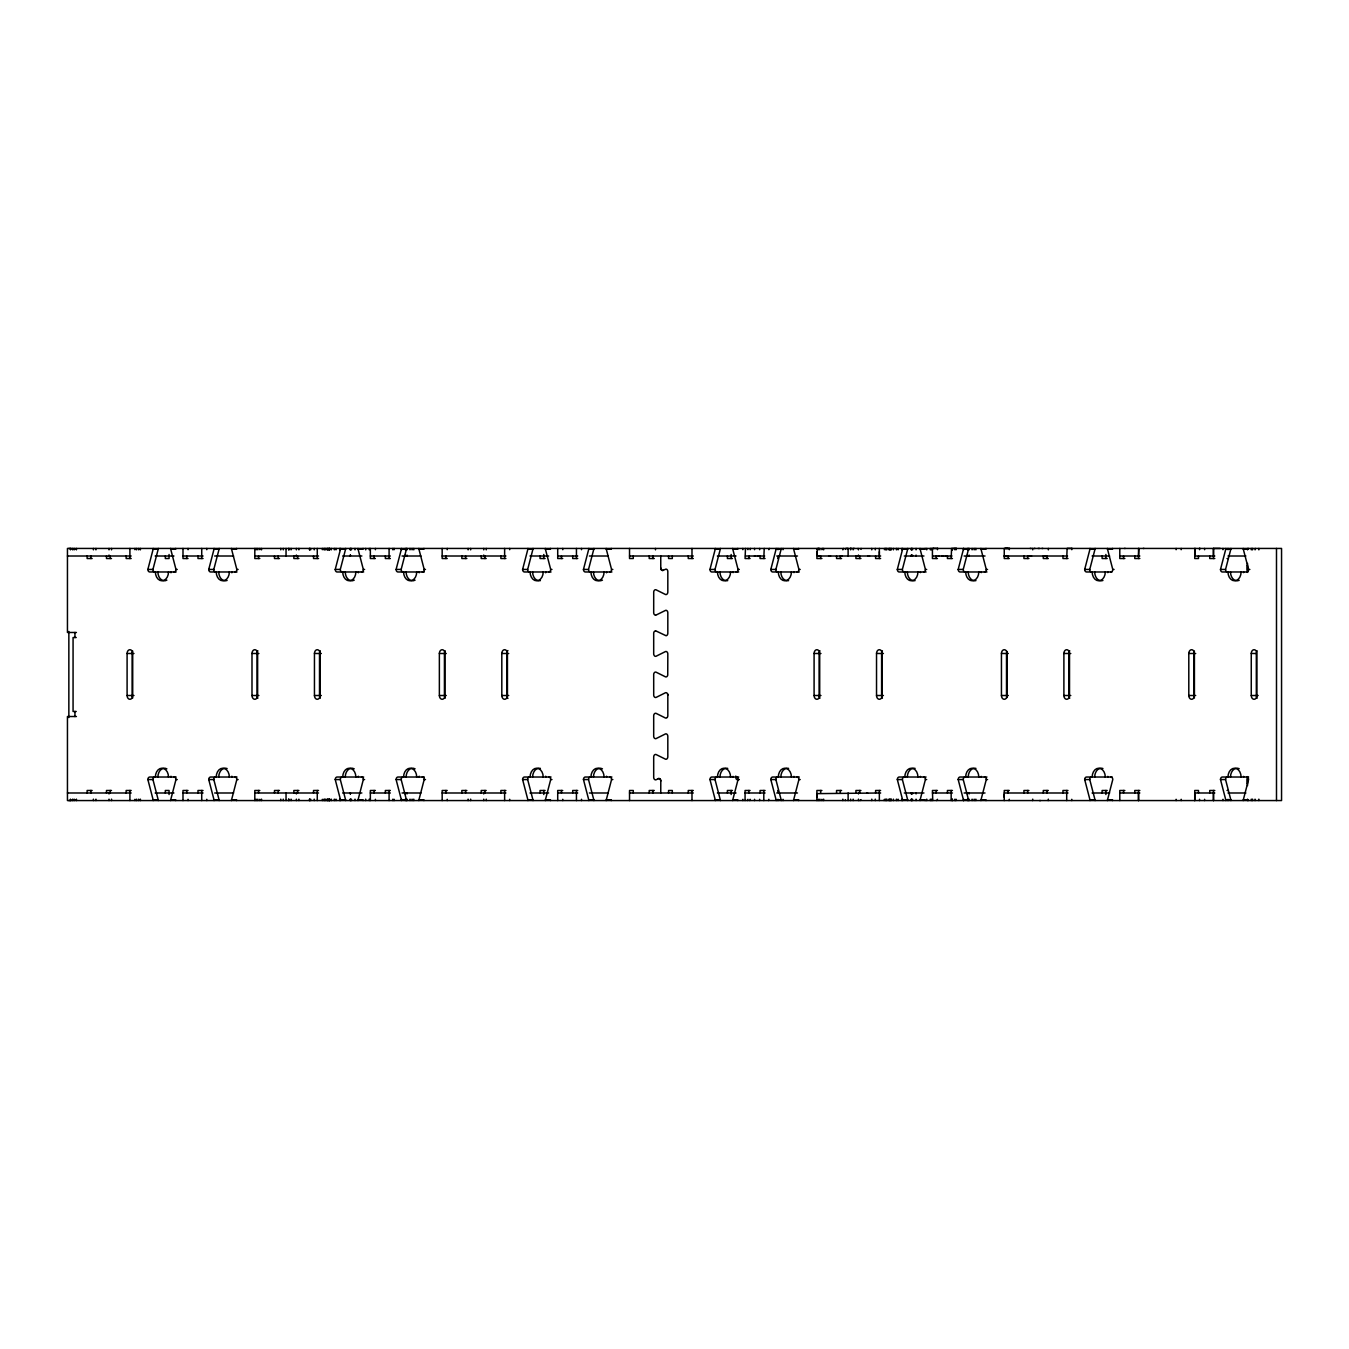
<?xml version="1.0" encoding="UTF-8"?>
<svg xmlns="http://www.w3.org/2000/svg" width="1349" height="1349" viewBox="0 0 1349 1349"><rect width="100%" height="100%" fill="white"/><g stroke="black" fill="none" stroke-linecap="round" stroke-linejoin="round"><path stroke-width="1.5" d="M667.57 693.926L667.738 694.482A2.546 1.889 90 0 1 667.822 695.055L667.822 715.577A2.529 1.872 -90 0 1 667.3 717.314L667.3 717.314M735.795 776.063L735.795 777.344A2.529 1.872 -90 0 0 738.207 779.756L738.611 779.553M745.07 800.564L745.07 790.48L750.078 790.48M816.887 796.146L816.887 797.411M816.887 794.257L816.887 795.522M816.887 554.591L816.887 553.646M816.887 552.702L816.887 551.758M816.887 548.908L818.843 548.436M840.309 792.993L840.309 790.48M843.327 548.436L842.838 549.852M845.368 799.62L845.216 800.564M845.368 549.38L845.857 548.436M854.339 548.436L853.175 548.436L853.175 549.852M855.924 792.993L855.924 790.48L860.932 790.48M860.982 799.62L860.004 800.564M860.982 549.38L861.1 548.436M879.346 554.591L879.346 553.646M879.346 552.702L879.346 551.758M932.749 800.564L932.429 790.48L937.437 790.48M936.729 800.564L937.488 799.299M1004.246 796.146L1004.246 797.411M1004.246 794.257L1004.246 795.522M1004.246 800.564L1004.246 790.48L1009.271 790.48M1027.668 792.993L1027.668 790.48M1043.283 792.993L1043.283 790.48L1048.308 790.48M1138.522 790.48L1138.522 800.564L1138.522 792.993M1138.522 556.007L1138.944 548.436M1195.163 548.436L1194.742 556.007L1214.791 556.007M1213.476 790.48L1213.476 800.564L1213.476 792.993M1213.476 556.007L1213.476 548.436L1220.221 548.436M176.129 571.976L149.739 571.976A2.529 1.872 90 0 1 147.867 569.447L153.145 549.161A2.529 1.872 90 0 0 153.23 548.436M154.815 571.976A2.529 1.872 -90 0 1 152.943 569.447L158.204 549.161A2.529 1.872 90 0 0 158.288 548.436M236.986 571.976L210.613 571.976A2.529 1.872 -90 0 1 208.741 569.447L214.019 549.161A2.529 1.872 90 0 0 214.086 548.436M215.671 571.976A2.529 1.872 -90 0 1 213.8 569.447L219.078 549.161A2.529 1.872 -90 0 0 219.145 548.436M170.615 800.564A2.529 1.872 -90 0 1 170.699 799.839L175.977 779.553A2.529 1.872 -90 0 0 174.105 777.024M231.488 800.564A2.529 1.872 -90 0 1 231.556 799.839L236.834 779.553A2.529 1.872 -90 0 0 234.962 777.024M363.674 571.976L337.115 571.976A2.529 1.872 -90 0 1 335.227 569.447L340.504 549.161A2.529 1.872 -90 0 0 340.589 548.436M342.174 571.976A2.529 1.872 -90 0 1 340.302 569.447L345.58 549.161A2.529 1.872 -90 0 0 345.648 548.436M424.345 571.976L397.972 571.976A2.529 1.872 -90 0 1 396.1 569.447L401.378 549.161A2.529 1.872 90 0 0 401.446 548.436L401.58 549.852M403.031 571.976A2.529 1.872 -90 0 1 401.159 569.447L406.437 549.161A2.529 1.872 -90 0 0 406.521 548.436M357.991 800.564A2.529 1.872 -90 0 1 358.058 799.839L363.336 779.553A2.529 1.872 -90 0 0 361.465 777.024M418.848 800.564A2.529 1.872 90 0 1 418.932 799.839L424.193 779.553A2.529 1.872 -90 0 0 422.321 777.024M551.033 571.976L524.474 571.976A2.529 1.872 -90 0 1 522.603 569.447L527.881 549.161A2.529 1.872 -90 0 0 527.948 548.436M529.533 571.976A2.529 1.872 -90 0 1 527.661 569.447L532.939 549.161A2.529 1.872 -90 0 0 533.007 548.436M611.906 571.976L585.331 571.976A2.529 1.872 -90 0 1 583.459 569.447L588.737 549.161A2.529 1.872 90 0 0 588.822 548.436M590.39 571.976A2.529 1.872 -90 0 1 588.518 569.447L593.796 549.161A2.529 1.872 -90 0 0 593.88 548.436M545.35 800.564A2.529 1.872 -90 0 1 545.418 799.839L550.696 779.553A2.529 1.872 -90 0 0 548.824 777.024M606.207 800.564A2.529 1.872 -90 0 1 606.291 799.839L611.569 779.553A2.529 1.872 -90 0 0 609.681 777.024M738.712 571.976L711.834 571.976A2.529 1.872 -90 0 1 709.962 569.447L715.24 549.161A2.529 1.872 -90 0 0 715.307 548.436M716.892 571.976A2.529 1.872 -90 0 1 715.021 569.447L720.299 549.161A2.529 1.872 -90 0 0 720.366 548.436M799.266 571.976L772.69 571.976A2.529 1.872 -90 0 1 770.819 569.447L776.097 549.161A2.529 1.872 -90 0 0 776.181 548.436M777.749 571.976A2.529 1.872 -90 0 1 775.877 569.447L781.155 549.161A2.529 1.872 -90 0 0 781.24 548.436M732.709 800.564A2.529 1.872 -90 0 1 732.777 799.839L738.055 779.553A2.529 1.872 -90 0 0 736.183 777.024M793.566 800.564A2.529 1.872 -90 0 1 793.65 799.839L798.928 779.553A2.529 1.872 -90 0 0 797.057 777.024M926.072 571.976L899.193 571.976A2.529 1.872 -90 0 1 897.321 569.447L902.599 549.161A2.529 1.872 -90 0 0 902.666 548.436M904.252 571.976A2.529 1.872 -90 0 1 902.38 569.447L907.658 549.161A2.529 1.872 -90 0 0 907.725 548.436M986.945 571.976L960.05 571.976A2.529 1.872 -90 0 1 958.178 569.447L963.456 549.161A2.529 1.872 -90 0 0 963.54 548.436M965.108 571.976A2.529 1.872 -90 0 1 963.237 569.447L968.515 549.161A2.529 1.872 -90 0 0 968.599 548.436M920.069 800.564A2.529 1.872 -90 0 1 920.136 799.839L925.414 779.553A2.529 1.872 -90 0 0 923.542 777.024M980.925 800.564A2.529 1.872 -90 0 1 981.01 799.839L986.288 779.553A2.529 1.872 -90 0 0 984.416 777.024M1111.913 571.976L1086.552 571.976A2.529 1.872 -90 0 1 1084.68 569.447L1089.958 549.161A2.529 1.872 90 0 0 1090.026 548.436M1091.611 571.976A2.529 1.872 -90 0 1 1089.739 569.447L1095.017 549.161A2.529 1.872 -90 0 0 1095.101 548.436M1107.428 800.564A2.529 1.872 -90 0 1 1107.512 799.839L1112.773 779.553A2.529 1.872 -90 0 0 1110.901 777.024M1247.724 571.976L1222.363 571.976A2.529 1.872 -90 0 1 1220.491 569.447L1225.769 549.161A2.529 1.872 -90 0 0 1225.836 548.436M1227.421 571.976A2.529 1.872 -90 0 1 1225.55 569.447L1230.828 549.161A2.529 1.872 -90 0 0 1230.895 548.436M1243.238 800.564A2.529 1.872 -90 0 1 1243.306 799.839L1248.584 779.553A2.529 1.872 -90 0 0 1246.712 777.024M667.822 695.19L667.822 695.055A2.529 1.872 -90 0 0 667.148 693.251L666.979 693.082A2.529 1.872 90 0 0 666.591 692.83L666.372 692.745A2.529 1.872 -90 0 0 665.411 692.779L656.103 697.399A2.529 1.872 -90 0 1 653.709 695.275L653.692 674.601A2.529 1.872 90 0 1 653.945 673.336L654.366 672.662A2.529 1.872 90 0 1 655.243 672.122L655.681 672.089A2.529 1.872 -90 0 1 656.103 672.19L665.411 676.81A2.529 1.872 -90 0 0 666.372 676.844L666.591 676.76A2.529 1.872 90 0 0 667.738 675.107L667.822 654.012A2.529 1.872 90 0 0 667.3 652.275L666.895 651.837A2.529 1.872 -90 0 0 665.411 651.601L656.103 656.221A2.529 1.872 -90 0 1 654.366 655.749L653.81 654.67A2.529 1.872 -90 0 1 653.692 653.81L653.692 633.423A2.529 1.872 90 0 1 654.147 631.804L654.282 631.585A2.529 1.872 -90 0 1 655.58 630.91L655.58 630.91M666.979 717.685L666.979 717.685A2.529 1.872 90 0 1 665.411 717.988L656.103 713.368A2.529 1.872 90 0 0 653.692 715.779L653.692 736.166A2.529 1.872 -90 0 0 654.72 738.409L655.361 738.662A2.529 1.872 -90 0 0 656.103 738.577L665.411 733.957A2.529 1.872 -90 0 1 665.833 733.856L666.052 733.856A2.529 1.872 90 0 1 667.822 736.369L667.822 756.755A2.529 1.872 -90 0 1 665.613 759.234L656.103 754.546A2.529 1.872 90 0 0 653.692 756.958L653.692 777.344A2.529 1.872 -90 0 0 656.103 779.756L658.228 778.71A2.563 1.905 90 0 1 658.784 778.558A2.529 1.889 -89.6 0 1 659.965 778.997A2.563 1.905 90 0 1 660.791 781.105L660.757 792.993M655.58 615.144L655.58 615.144A2.529 1.872 90 0 1 654.282 614.469L654.147 614.25A2.529 1.872 -90 0 1 653.692 612.631L653.709 592.11A2.529 1.872 -90 0 1 654.636 590.069L654.821 589.935A2.529 1.872 90 0 1 656.103 589.833L665.411 594.454A2.529 1.872 -90 0 0 666.49 594.454L666.693 594.353A2.529 1.872 90 0 0 667.822 592.042L667.822 571.656A2.529 1.872 90 0 0 667.502 570.273L667.384 570.02A2.529 1.872 -90 0 0 665.833 569.143L663.286 570.29A2.513 1.872 -89.5 0 1 661.566 570.003A2.529 1.872 -90 0 1 660.757 567.929L660.757 556.007M656.103 615.043L665.613 610.355A2.529 1.872 -90 0 1 667.57 611.569A2.529 1.872 90 0 1 667.822 612.834L667.822 633.221A2.529 1.872 90 0 1 666.052 635.733L656.103 631.012M1030.08 548.436L1031.176 548.436M1032.609 548.436L1032.727 549.852M850.494 548.436L850.646 549.852M842.838 800.564L842.838 799.148M858.453 800.564L858.453 799.148M952.748 800.564L952.074 799.148M937.437 558.52L932.429 558.52L932.429 548.436L933.609 548.436M1009.271 558.52L1004.246 558.52L1004.246 548.436L1008.158 548.436M1034.11 548.436L1035.088 548.436M1038.005 548.436L1039.573 548.436M1041.917 548.436L1042.895 548.436M1247.758 548.436L1247.521 549.852M1255.312 548.436L1255.076 549.852M933.272 548.436L934.115 548.436M934.537 548.436L935.38 548.436M935.801 548.436L936.644 548.436M937.066 548.436L937.909 548.436M953.271 548.436L954.114 548.436M954.536 548.436L955.379 548.436M955.8 548.436L956.643 548.436M1005.089 548.436L1005.932 548.436M1006.371 548.436L1007.214 548.436M1007.636 548.436L1008.479 548.436M1008.9 548.436L1009.743 548.436M1067.548 548.436L1068.391 548.436M1068.813 548.436L1069.656 548.436M1070.077 548.436L1070.921 548.436M1071.342 548.436L1072.185 548.436M1124.425 548.436L1125.268 548.436M1143.176 548.436L1144.019 548.436M1199.379 548.436L1200.222 548.436M76.421 549.161L68.85 548.436M153.145 549.161L158.204 549.161M170.615 548.436A2.529 1.872 90 0 0 170.699 549.161L175.758 549.161A2.529 1.872 -90 0 1 175.69 548.436M214.019 549.161L219.078 549.161M231.488 548.436A2.529 1.872 90 0 0 231.556 549.161L236.631 549.161A2.529 1.872 90 0 1 236.547 548.436M340.504 549.161L345.58 549.161M357.991 548.436A2.529 1.872 90 0 0 358.058 549.161L363.117 549.161A2.529 1.872 -90 0 1 363.05 548.436M401.378 549.161L406.437 549.161M418.848 548.436A2.529 1.872 90 0 0 418.932 549.161L423.991 549.161A2.529 1.872 -90 0 1 423.906 548.436M527.881 549.161L532.939 549.161M545.35 548.436A2.529 1.872 -90 0 0 545.418 549.161L550.476 549.161A2.529 1.872 90 0 1 550.409 548.436M588.737 549.161L593.796 549.161M606.207 548.436A2.529 1.872 -90 0 0 606.291 549.161L611.35 549.161A2.529 1.872 -90 0 1 611.266 548.436M715.24 549.161L720.299 549.161M732.709 548.436A2.529 1.872 90 0 0 732.777 549.161L737.852 549.161A2.529 1.872 90 0 1 737.768 548.436M776.097 549.161L781.155 549.161M793.566 548.436A2.529 1.872 90 0 0 793.65 549.161L798.709 549.161A2.529 1.872 -90 0 1 798.625 548.436M902.599 549.161L907.658 549.161M920.069 548.436A2.529 1.872 90 0 0 920.136 549.161L925.212 549.161A2.529 1.872 -90 0 1 925.127 548.436M963.456 549.161L968.515 549.161M980.925 548.436A2.529 1.872 -90 0 0 981.01 549.161L986.068 549.161A2.529 1.872 -90 0 1 985.984 548.436M1089.958 549.161L1095.017 549.161M1107.428 548.436A2.529 1.872 -90 0 0 1107.512 549.161L1112.571 549.161A2.529 1.872 90 0 1 1112.487 548.436M1225.769 549.161L1230.828 549.161M1243.238 548.436A2.529 1.872 -90 0 0 1243.306 549.161L1248.365 549.161A2.529 1.872 -90 0 1 1248.297 548.436M754.445 556.007L755.609 556.007M757.953 556.007L759.116 556.007M816.887 555.535L818.843 556.007M828.606 556.007L830.562 556.007M842.265 556.007L840.309 556.007L840.309 558.52M857.88 556.007L855.924 556.007L855.924 558.52L860.932 558.52M867.643 556.007L869.582 556.007M938.28 556.007L939.46 556.007M941.804 556.007L942.968 556.007M945.312 556.007L946.492 556.007M1008.158 556.007L1004.246 556.007L1067.548 556.007M1031.58 556.007L1027.668 556.007L1027.668 558.52M1047.195 556.007L1043.283 556.007L1043.283 558.52L1048.308 558.52M67.45 556.007L131.173 556.007M155.169 556.007L173.937 556.007M182.992 556.007L203.041 556.007M214.676 556.007L233.596 556.007M254.809 556.007L318.533 556.007M342.646 556.007L361.869 556.007M370.351 556.007L390.35 556.007M402.036 556.007L420.955 556.007M442.168 556.007L505.892 556.007M530.005 556.007L548.655 556.007M557.71 556.007L577.709 556.007M589.395 556.007L608.315 556.007M629.528 556.007L693.302 556.007M717.364 556.007L736.031 556.007M764.647 556.007L745.491 556.007M776.754 556.007L797.478 556.007M818.995 556.007L880.661 556.007M904.285 556.007L923.947 556.007M952.006 556.007L932.85 556.007M964.113 556.007L985.023 556.007M1092.1 556.007L1109.62 556.007M1119.788 556.007L1139.838 556.007M1227.995 556.007L1245.886 556.007M92.137 558.52L87.129 558.52L87.129 556.007M111.495 558.52L106.487 558.52L106.487 556.007M131.173 558.52L126.148 558.52L126.148 556.007M188 558.52L182.992 558.52L182.992 548.436M203.041 558.52L197.983 558.52L197.983 556.007M259.817 558.52L254.809 558.52L254.809 548.436M279.496 558.52L274.488 558.52L274.488 556.007M298.905 558.52L293.846 558.52L293.846 556.007M318.533 558.52L313.524 558.52L313.524 556.007M375.359 558.52L370.351 558.52L370.351 548.436M390.35 558.52L385.342 558.52L385.342 556.007M447.227 558.52L442.168 558.52L442.168 548.436M466.855 558.52L461.847 558.52L461.847 556.007M486.213 558.52L481.205 558.52L481.205 556.007M505.892 558.52L500.884 558.52L500.884 556.007M545.097 558.52L540.038 558.52L540.038 556.007M562.718 558.52L557.71 558.52L557.71 548.436M577.709 558.52L572.701 558.52L572.701 556.007M654.265 558.52L649.206 558.52L649.206 556.007M693.302 558.52L688.243 558.52L688.243 556.007M732.456 558.52L727.398 558.52L727.398 556.007M750.078 558.52L745.07 558.52L745.491 548.436M765.068 558.52L760.06 558.52L760.06 556.007M777.749 558.52L777.985 556.631M821.912 558.52L816.887 558.52L817.309 548.436M841.574 558.52L836.565 558.52L836.565 556.007M880.61 558.52L875.602 558.52L875.602 556.007M952.428 558.52L947.42 558.52L947.42 556.007M1028.933 558.52L1023.925 558.52L1023.925 556.007M1067.97 558.52L1062.961 558.52L1062.961 556.007M1107.192 558.52L1102.116 558.52L1102.116 556.007M1124.847 558.52L1119.788 558.52L1119.788 548.436M1139.838 558.52L1134.779 558.52L1134.779 556.007M1214.791 558.52L1209.733 558.52L1209.733 556.007M1227.034 558.52L1227.978 558.52M147.867 569.447L152.943 569.447M174.105 571.976A2.529 1.872 -90 0 0 175.977 569.447L177.242 569.447M208.741 569.447L213.8 569.447M234.962 571.976A2.529 1.872 -90 0 0 236.834 569.447L238.098 569.447M335.227 569.447L340.302 569.447M361.465 571.976A2.529 1.872 -90 0 0 363.336 569.447L364.601 569.447M396.1 569.447L401.159 569.447M422.321 571.976A2.529 1.872 90 0 0 424.193 569.447L425.475 569.447M522.603 569.447L527.661 569.447M548.824 571.976A2.529 1.872 -90 0 0 550.696 569.447L551.96 569.447M583.459 569.447L588.518 569.447M609.681 571.976A2.529 1.872 90 0 0 611.569 569.447L612.834 569.447M709.962 569.447L715.021 569.447M736.183 571.976A2.529 1.872 -90 0 0 738.055 569.447L739.319 569.447M770.819 569.447L775.877 569.447M797.057 571.976A2.529 1.872 -90 0 0 798.928 569.447L800.193 569.447M897.321 569.447L902.38 569.447M923.542 571.976A2.529 1.872 -90 0 0 925.414 569.447L926.679 569.447M958.178 569.447L963.237 569.447M984.416 571.976A2.529 1.872 -90 0 0 986.288 569.447L987.552 569.447M1084.68 569.447L1089.739 569.447M1110.901 571.976A2.529 1.872 -90 0 0 1112.773 569.447L1114.055 569.447M1220.491 569.447L1225.55 569.447M1246.712 571.976A2.529 1.872 -90 0 0 1248.584 569.447L1249.849 569.447M76.421 632.479L67.45 632.479L67.45 548.436L1281.55 548.436L1281.55 800.564L67.45 800.564L67.45 716.521L76.421 716.521M76.235 637.521L73.065 637.521L73.065 711.479L76.235 711.479M127.093 653.489A3.777 2.816 -90 0 1 129.909 649.712A3.777 2.816 -90 0 1 132.708 653.489L132.708 695.511A3.777 2.816 90 0 1 129.909 699.288A3.777 2.816 90 0 1 127.093 695.511L127.093 653.489L132.151 653.489A3.777 2.816 -90 0 1 132.775 651.112M132.708 653.489L133.973 653.489M251.993 653.489A3.777 2.816 -90 0 1 254.809 649.712A3.777 2.816 -90 0 1 257.625 653.489L257.625 695.511A3.777 2.816 -90 0 1 254.809 699.288A3.777 2.816 -90 0 1 251.993 695.511L251.993 653.489L257.069 653.489A3.777 2.816 90 0 1 257.878 650.808M257.625 653.489L258.89 653.489M314.452 653.489A3.777 2.816 90 0 1 317.268 649.712A3.777 2.816 90 0 1 320.067 653.489L320.067 695.511A3.777 2.816 -90 0 1 317.268 699.288A3.777 2.816 -90 0 1 314.452 695.511L314.452 653.489L319.511 653.489A3.777 2.816 90 0 1 320.337 650.808M320.067 653.489L321.332 653.489M439.369 653.489A3.777 2.816 90 0 1 442.168 649.712A3.777 2.816 90 0 1 444.985 653.489L444.985 695.511A3.777 2.816 -90 0 1 442.168 699.288A3.777 2.816 -90 0 1 439.369 695.511L439.369 653.489L444.428 653.489A3.777 2.816 90 0 1 445.237 650.808M444.985 653.489L446.249 653.489M501.811 653.489A3.777 2.816 90 0 1 504.627 649.712A3.777 2.816 90 0 1 507.443 653.489L507.443 695.511A3.777 2.816 -90 0 1 504.627 699.288A3.777 2.816 -90 0 1 501.811 695.511L501.811 653.489L506.87 653.489A3.777 2.816 90 0 1 507.915 650.555M507.443 653.489L508.708 653.489M814.088 653.489A3.777 2.816 -90 0 1 816.887 649.712A3.777 2.816 -90 0 1 819.703 653.489L819.703 695.511A3.777 2.816 -90 0 1 816.887 699.288A3.777 2.816 -90 0 1 814.088 695.511L814.088 653.489L819.147 653.489A3.777 2.816 90 0 1 819.973 650.808M819.703 653.489L820.968 653.489M876.53 653.489A3.777 2.816 90 0 1 879.346 649.712A3.777 2.816 90 0 1 882.162 653.489L882.162 695.511A3.777 2.816 -90 0 1 879.346 699.288A3.777 2.816 -90 0 1 876.53 695.511L876.53 653.489L881.605 653.489A3.777 2.816 90 0 1 882.415 650.808M882.162 653.489L883.426 653.489M1001.447 653.489A3.777 2.816 90 0 1 1004.246 649.712A3.777 2.816 90 0 1 1007.062 653.489L1007.062 695.511A3.777 2.816 -90 0 1 1004.246 699.288A3.777 2.816 -90 0 1 1001.447 695.511L1001.447 653.489L1006.506 653.489A3.777 2.816 90 0 1 1006.961 651.415M1007.062 653.489L1008.327 653.489M1063.889 653.489A3.777 2.816 90 0 1 1066.705 649.712A3.777 2.816 90 0 1 1069.521 653.489L1069.521 695.511A3.777 2.816 -90 0 1 1066.705 699.288A3.777 2.816 -90 0 1 1063.889 695.511L1063.889 653.489L1068.964 653.489A3.777 2.816 90 0 1 1069.774 650.808M1069.521 653.489L1070.786 653.489M1188.806 653.489A3.777 2.816 -90 0 1 1191.622 649.712A3.777 2.816 -90 0 1 1194.421 653.489L1194.421 695.511A3.777 2.816 -90 0 1 1191.622 699.288A3.777 2.816 -90 0 1 1188.806 695.511L1188.806 653.489L1193.865 653.489A3.777 2.816 -90 0 1 1194.489 651.112M1194.421 653.489L1195.686 653.489M1251.265 653.489A3.777 2.816 -90 0 1 1254.064 649.712A3.777 2.816 -90 0 1 1256.88 653.489L1256.88 695.511A3.777 2.816 -90 0 1 1254.064 699.288A3.777 2.816 -90 0 1 1251.265 695.511L1251.265 653.489L1256.324 653.489A3.777 2.816 -90 0 1 1257.15 650.808M127.093 695.511L132.151 695.511A3.777 2.816 -90 0 0 132.775 697.888M132.708 695.511L133.973 695.511M251.993 695.511L257.069 695.511A3.777 2.816 -90 0 0 257.878 698.192M257.625 695.511L258.89 695.511M314.452 695.511L319.511 695.511A3.777 2.816 -90 0 0 320.337 698.192M320.067 695.511L321.332 695.511M439.369 695.511L444.428 695.511A3.777 2.816 -90 0 0 445.237 698.192M444.985 695.511L446.249 695.511M501.811 695.511L506.87 695.511A3.777 2.816 -90 0 0 507.915 698.445M507.443 695.511L508.708 695.511M814.088 695.511L819.147 695.511A3.777 2.816 -90 0 0 819.973 698.192M819.703 695.511L820.968 695.511M876.53 695.511L881.605 695.511A3.777 2.816 -90 0 0 882.415 698.192M882.162 695.511L883.426 695.511M1001.447 695.511L1006.506 695.511A3.777 2.816 -90 0 0 1006.961 697.585M1007.062 695.511L1008.327 695.511M1063.889 695.511L1068.964 695.511A3.777 2.816 -90 0 0 1069.774 698.192M1069.521 695.511L1070.786 695.511M1188.806 695.511L1193.865 695.511A3.777 2.816 -90 0 0 1194.489 697.888M1194.421 695.511L1195.686 695.511M1251.265 695.511L1256.324 695.511A3.777 2.816 -90 0 0 1257.15 698.192M1256.88 695.511L1258.145 695.511M176.129 777.024L149.739 777.024A2.529 1.872 -90 0 0 147.867 779.553L153.145 799.839A2.529 1.872 -90 0 1 153.23 800.564M236.986 777.024L210.613 777.024A2.529 1.872 -90 0 0 208.741 779.553L214.019 799.839A2.529 1.872 90 0 1 214.086 800.564M363.674 777.024L337.115 777.024A2.529 1.872 -90 0 0 335.227 779.553L340.504 799.839A2.529 1.872 90 0 1 340.589 800.564M424.345 777.024L397.972 777.024A2.529 1.872 -90 0 0 396.1 779.553L401.378 799.839A2.529 1.872 90 0 1 401.446 800.564L401.58 799.148M551.033 777.024L524.474 777.024A2.529 1.872 -90 0 0 522.603 779.553L527.881 799.839A2.529 1.872 90 0 1 527.948 800.564M611.906 777.024L585.331 777.024A2.529 1.872 -90 0 0 583.459 779.553L588.737 799.839A2.529 1.872 90 0 1 588.822 800.564M738.712 777.024L711.834 777.024A2.529 1.872 -90 0 0 709.962 779.553L715.24 799.839A2.529 1.872 90 0 1 715.307 800.564M799.266 777.024L772.69 777.024A2.529 1.872 -90 0 0 770.819 779.553L776.097 799.839A2.529 1.872 -90 0 1 776.181 800.564M926.072 777.024L899.193 777.024A2.529 1.872 -90 0 0 897.321 779.553L902.599 799.839A2.529 1.872 90 0 1 902.666 800.564M986.945 777.024L960.05 777.024A2.529 1.872 -90 0 0 958.178 779.553L963.456 799.839A2.529 1.872 -90 0 1 963.54 800.564M1112.166 777.024L1086.552 777.024A2.529 1.872 -90 0 0 1084.68 779.553L1089.958 799.839A2.529 1.872 90 0 1 1090.026 800.564M1248.618 777.024L1222.363 777.024A2.529 1.872 -90 0 0 1220.491 779.553L1225.769 799.839A2.529 1.872 90 0 1 1225.836 800.564M147.867 779.553L152.943 779.553A2.529 1.872 -90 0 1 154.815 777.024M175.977 779.553L177.242 779.553M208.741 779.553L213.8 779.553A2.529 1.872 -90 0 1 215.671 777.024M236.834 779.553L238.098 779.553M335.227 779.553L340.302 779.553A2.529 1.872 -90 0 1 342.174 777.024M363.336 779.553L364.601 779.553M396.1 779.553L401.159 779.553A2.529 1.872 -90 0 1 403.031 777.024M424.193 779.553L425.475 779.553M522.603 779.553L527.661 779.553A2.529 1.872 90 0 1 529.533 777.024M550.696 779.553L551.96 779.553M583.459 779.553L588.518 779.553A2.529 1.872 -90 0 1 590.39 777.024M611.569 779.553L612.834 779.553M709.962 779.553L715.021 779.553A2.529 1.872 -90 0 1 716.892 777.024M738.055 779.553L739.319 779.553M770.819 779.553L775.877 779.553A2.529 1.872 -90 0 1 777.749 777.024M798.928 779.553L800.193 779.553M897.321 779.553L902.38 779.553A2.529 1.872 90 0 1 904.252 777.024M925.414 779.553L926.679 779.553M958.178 779.553L963.237 779.553A2.529 1.872 -90 0 1 965.108 777.024M986.288 779.553L987.552 779.553M1084.68 779.553L1089.739 779.553A2.529 1.872 -90 0 1 1091.611 777.024M1220.491 779.553L1225.55 779.553A2.529 1.872 -90 0 1 1227.421 777.024M92.137 790.48L87.129 790.48L87.129 792.993M111.495 790.48L106.487 790.48L106.487 792.993M131.173 790.48L126.148 790.48L126.148 792.993M188 790.48L182.992 790.48L182.992 800.564M203.041 790.48L197.983 790.48L197.983 792.993M259.817 790.48L254.809 790.48L254.809 800.564M279.496 790.48L274.488 790.48L274.488 792.993M298.905 790.48L293.846 790.48L293.846 792.993M318.533 790.48L313.524 790.48L313.524 792.993M375.359 790.48L370.351 790.48L370.351 800.564M390.35 790.48L385.342 790.48L385.342 792.993M447.227 790.48L442.168 790.48L442.168 800.564M466.855 790.48L461.847 790.48L461.847 792.993M486.213 790.48L481.205 790.48L481.205 792.993M505.892 790.48L500.884 790.48L500.884 792.993M545.097 790.48L540.038 790.48L540.038 792.993M562.718 790.48L557.71 790.48L557.71 800.564M577.709 790.48L572.701 790.48L572.701 792.993M654.265 790.48L649.206 790.48L649.206 792.993M693.302 790.48L688.243 790.48L688.243 792.993M732.456 790.48L727.398 790.48L727.398 792.993M765.068 790.48L760.06 790.48L760.06 792.993M777.749 790.48L777.985 792.369M821.912 790.48L816.887 790.48L816.887 800.564M841.574 790.48L836.565 790.48L836.565 792.993M880.61 790.48L875.602 790.48L875.602 792.993M952.428 790.48L947.42 790.48L947.42 792.993M1028.933 790.48L1023.925 790.48L1023.925 792.993M1067.97 790.48L1062.961 790.48L1062.961 792.993M1107.192 790.48L1102.116 790.48L1102.116 792.993M1124.847 790.48L1119.788 790.48L1119.788 800.564M1139.838 790.48L1134.779 790.48L1134.779 792.993M1214.791 790.48L1209.733 790.48L1209.733 792.993M1227.034 790.48L1227.978 790.48M866.648 792.993L867.643 792.993M67.45 792.993L131.173 792.993M155.169 792.993L173.937 792.993M182.992 792.993L203.041 792.993M214.676 792.993L233.596 792.993M254.809 792.993L318.533 792.993M342.646 792.993L361.869 792.993M370.351 792.993L390.35 792.993M402.036 792.993L420.955 792.993M442.168 792.993L505.892 792.993M530.005 792.993L548.655 792.993M557.71 792.993L577.709 792.993M589.395 792.993L608.315 792.993M629.528 792.993L693.302 792.993M717.364 792.993L736.031 792.993M745.07 792.993L765.068 792.993M776.754 792.993L797.478 792.993M880.661 792.993L816.887 793.634M904.285 792.993L923.947 792.993M932.429 792.993L952.428 792.993M964.113 792.993L985.023 792.993M1004.246 792.993L1068.02 792.993M1092.1 792.993L1109.62 792.993M1119.788 792.993L1139.838 792.993M1214.791 792.993L1194.742 792.993L1194.742 800.564L1194.742 790.48L1198.485 790.48L1198.485 792.993M1227.995 792.993L1245.886 792.993M76.421 799.839L68.85 800.564M153.145 799.839L158.204 799.839A2.529 1.872 90 0 1 158.288 800.564M170.699 799.839L175.758 799.839A2.529 1.872 -90 0 0 175.69 800.564M214.019 799.839L219.078 799.839A2.529 1.872 90 0 1 219.145 800.564M231.556 799.839L236.631 799.839A2.529 1.872 -90 0 0 236.547 800.564M340.504 799.839L345.58 799.839A2.529 1.872 -90 0 1 345.648 800.564M358.058 799.839L363.117 799.839A2.529 1.872 -90 0 0 363.05 800.564M401.378 799.839L406.437 799.839A2.529 1.872 -90 0 1 406.521 800.564M418.932 799.839L423.991 799.839A2.529 1.872 -90 0 0 423.906 800.564M527.881 799.839L532.939 799.839A2.529 1.872 90 0 1 533.007 800.564M545.418 799.839L550.476 799.839A2.529 1.872 -90 0 0 550.409 800.564M588.737 799.839L593.796 799.839A2.529 1.872 90 0 1 593.88 800.564M606.291 799.839L611.35 799.839A2.529 1.872 -90 0 0 611.266 800.564M715.24 799.839L720.299 799.839A2.529 1.872 90 0 1 720.366 800.564M732.777 799.839L737.852 799.839A2.529 1.872 -90 0 0 737.768 800.564M776.097 799.839L781.155 799.839A2.529 1.872 -90 0 1 781.24 800.564M793.65 799.839L798.709 799.839A2.529 1.872 -90 0 0 798.625 800.564M902.599 799.839L907.658 799.839A2.529 1.872 -90 0 1 907.725 800.564M920.136 799.839L925.212 799.839A2.529 1.872 -90 0 0 925.127 800.564M963.456 799.839L968.515 799.839A2.529 1.872 90 0 1 968.599 800.564M981.01 799.839L986.068 799.839A2.529 1.872 -90 0 0 985.984 800.564M1089.958 799.839L1095.017 799.839A2.529 1.872 -90 0 1 1095.101 800.564M1107.512 799.839L1112.571 799.839A2.529 1.872 -90 0 0 1112.487 800.564M1225.769 799.839L1230.828 799.839A2.529 1.872 90 0 1 1230.895 800.564M1243.306 799.839L1248.365 799.839A2.529 1.872 -90 0 0 1248.297 800.564M1039.573 800.564L1040.534 800.564M1067.126 548.436L1066.705 558.52M750.55 548.436L750.128 549.701M764.225 548.436L763.804 558.52M769.284 548.436L768.863 549.701M818.573 548.436L818.202 549.852M819.416 548.436L819.888 549.852M822.384 548.436L821.946 549.701M846.346 548.436L847.813 548.436M850.258 548.436L851.725 548.436M858.065 548.436L858.453 549.852M884.826 548.436L884.404 549.701M951.585 548.436L951.163 558.52M952.849 548.436L952.074 549.852M1008.479 556.007L1008.007 558.52M749.285 556.007L748.813 558.52M955.918 800.564L956.222 799.299M1009.001 800.564L1009.322 799.299M747.279 800.564L747.919 799.333M749.808 800.564L750.128 799.299M768.559 800.564L768.863 799.299M884.084 800.564L884.404 799.299M1048.342 548.436L1048.342 549.852M858.453 556.007L858.453 555.063M1032.575 800.564L1032.727 799.148M1048.19 800.564L1048.342 799.148M1243.306 549.161L1248.584 569.447M1225.55 779.553L1230.828 799.839M1107.512 549.161L1112.773 569.447M1089.739 779.553L1095.017 799.839M981.01 549.161L986.288 569.447M920.136 549.161L925.414 569.447M963.237 779.553L968.515 799.839M902.38 779.553L907.658 799.839M793.65 549.161L798.928 569.447M732.777 549.161L738.055 569.447M775.877 779.553L781.155 799.839M715.021 779.553L720.299 799.839M606.291 549.161L611.569 569.447M545.418 549.161L550.696 569.447M588.518 779.553L593.796 799.839M527.661 779.553L532.939 799.839M418.932 549.161L424.193 569.447M358.058 549.161L363.336 569.447M401.159 779.553L406.437 799.839M340.302 779.553L345.58 799.839M231.556 549.161L236.834 569.447M170.699 549.161L175.977 569.447M213.8 779.553L219.078 799.839M152.943 779.553L158.204 799.839M1276.491 548.436L1276.491 800.564M1258.853 548.436L1258.853 549.852M1258.853 799.148L1258.853 800.564M1256.324 653.489L1256.324 695.511M1255.076 799.148L1255.076 800.564M1252.563 548.436L1252.563 549.852M1252.563 799.148L1252.563 800.564M1251.299 548.436L1251.299 549.852M1251.299 799.148L1251.299 800.564M1247.521 563.41L1247.521 572.381M1247.521 776.619L1247.521 785.59M1247.521 799.148L1247.521 800.564M1247.167 565.568L1247.167 570.34M1247.167 778.66L1247.167 783.432M1228.028 548.436L1228.028 549.701M1228.028 799.299L1228.028 800.564M1222.97 548.436L1222.97 549.701M1222.97 799.299L1222.97 800.564M1213.476 548.436L1213.476 558.52M1204.606 548.436L1204.606 549.701M1204.606 799.299L1204.606 800.564M1199.548 548.436L1199.548 549.701M1199.548 799.299L1199.548 800.564M1198.485 556.007L1198.485 558.52L1194.742 558.52L1194.742 548.436M1193.865 653.489L1193.865 695.511M1181.184 548.436L1181.184 549.701M1181.184 799.299L1181.184 800.564M1176.126 548.436L1176.126 549.701M1176.126 799.299L1176.126 800.564M1138.522 548.436L1138.522 558.52M1123.548 556.007L1123.548 558.52M1123.548 790.48L1123.548 792.993M1105.876 554.49L1105.876 558.52M1105.876 790.48L1105.876 794.51M1071.764 548.436L1071.764 549.701M1071.764 799.299L1071.764 800.564M1068.964 653.489L1068.964 695.511M1066.705 790.48L1066.705 800.564M1047.026 556.007L1047.026 558.52M1047.026 790.48L1047.026 792.993M1009.322 548.436L1009.322 549.701M1008.007 790.48L1008.007 792.993M1006.506 653.489L1006.506 695.511M975.85 548.436L975.85 549.852M975.85 799.148L975.85 800.564M974.163 548.436L974.163 549.852M974.163 799.148L974.163 800.564M972.106 548.436L972.106 549.852M972.106 799.148L972.106 800.564M969.105 548.436L969.105 549.852M969.105 555.063L969.105 556.007M969.105 792.993L969.105 793.937M969.105 799.148L969.105 800.564M967.418 548.436L967.418 549.852M967.418 555.063L967.418 556.007M967.418 792.993L967.418 793.937M967.418 799.148L967.418 800.564M963.658 548.436L963.658 549.852M963.658 799.148L963.658 800.564M956.222 548.436L956.222 549.701M954.957 548.436L954.957 549.852M954.957 799.148L954.957 800.564M952.259 548.436L952.259 549.852M952.259 799.148L952.259 800.564M951.163 790.48L951.163 800.564M937.488 548.436L937.488 549.701M936.172 556.007L936.172 558.52M936.172 790.48L936.172 792.993M931.35 548.436L931.333 549.852M931.535 799.148L931.35 800.564M930.321 548.436L930.321 549.852M930.321 799.148L930.321 800.564M926.763 548.436L926.763 549.852M926.763 799.148L926.763 800.564M916.072 548.436L916.072 549.852M916.072 555.063L916.072 556.007M916.072 792.993L916.072 793.937M916.072 799.148L916.072 800.564M912.514 548.436L912.514 549.852M912.514 555.063L912.514 556.007M912.514 792.993L912.514 793.937M912.514 799.148L912.514 800.564M911.486 548.436L911.486 549.852M911.486 555.063L911.486 556.007M911.486 792.993L911.486 793.937M911.486 799.148L911.486 800.564M911.3 548.436L911.3 549.852M911.3 555.063L911.3 556.007M911.3 792.993L911.3 793.937M911.3 799.148L911.3 800.564M901.84 548.436L901.84 549.852M901.84 799.148L901.84 800.564M898.097 548.436L898.097 549.852M898.097 799.148L898.097 800.564M896.411 548.436L896.411 549.852M896.411 799.148L896.411 800.564M893.409 548.436L893.409 549.852M893.409 799.148L893.409 800.564M891.335 548.436L891.335 549.852M891.335 799.148L891.335 800.564M890.762 548.436L890.576 549.852M890.762 799.148L890.576 800.564M889.834 548.436L889.834 549.852M889.834 799.148L889.834 800.564M889.649 548.436L889.649 549.852M889.649 799.148L889.649 800.564M888.148 548.436L888.148 549.852M888.148 799.148L888.148 800.564M886.091 548.436L886.091 549.852M886.091 799.148L886.091 800.564M885.989 548.436L885.989 549.852M885.989 799.148L885.989 800.564M881.605 653.489L881.605 695.511M879.346 548.436L879.346 558.52M879.346 790.48L879.346 800.564M875.299 548.436L875.299 549.852M875.299 799.148L875.299 800.564M871.741 548.436L871.758 549.852M871.758 799.148L871.758 800.564M859.667 556.007L859.667 558.52M859.667 790.48L859.667 792.993M858.453 792.993L858.453 793.937M853.175 799.148L853.175 800.564M850.646 799.148L850.646 800.564M848.116 548.436L848.116 556.007M848.116 792.993L848.116 800.564M823.649 548.436L823.649 549.852M823.649 799.148L823.649 800.564M821.946 799.299L821.946 800.564M820.647 556.007L820.647 558.52M820.647 790.48L820.647 792.993M819.888 799.148L819.888 800.564M819.147 653.489L819.147 695.511M818.202 799.148L818.202 800.564M783.044 548.436L783.044 549.701M783.044 799.299L783.044 800.564M777.985 548.436L777.985 549.701M777.985 799.299L777.985 800.564M763.804 790.48L763.804 800.564M759.639 548.436L759.639 549.701M759.639 799.299L759.639 800.564M754.563 548.436L754.563 549.701M754.563 799.299L754.563 800.564M748.813 790.48L748.813 792.993M747.919 548.436L747.919 549.667M742.861 548.436L742.861 549.667M742.861 799.333L742.861 800.564M731.158 554.49L731.158 558.52M731.158 790.48L731.158 794.51M691.986 548.436L691.986 558.52M691.986 790.48L691.986 800.564M672.308 556.007L672.308 558.52L668.564 558.52L668.564 556.007M672.308 792.993L672.308 790.48L668.564 790.48L668.564 792.993M655.479 548.436L655.479 549.852M652.95 556.007L652.95 558.52M652.95 790.48L652.95 792.993M633.271 556.007L633.271 558.52L629.528 558.52L629.528 548.436M633.271 792.993L633.271 790.48L629.528 790.48L629.528 800.564M581.503 548.436L581.503 549.701M581.503 799.299L581.503 800.564M576.445 548.436L576.445 558.52M576.445 790.48L576.445 800.564M562.769 548.436L562.769 549.701M562.769 799.299L562.769 800.564M561.454 556.007L561.454 558.52M561.454 790.48L561.454 792.993M543.782 554.49L543.782 558.52M543.782 790.48L543.782 794.51M509.686 548.436L509.686 549.701M509.686 799.299L509.686 800.564M506.87 653.489L506.87 695.511M504.627 548.436L504.627 558.52M504.627 790.48L504.627 800.564M486.264 548.436L486.264 549.852M486.264 799.148L486.264 800.564M484.949 556.007L484.949 558.52M484.949 790.48L484.949 792.993M483.735 548.436L483.735 549.852M483.735 555.063L483.735 556.007M483.735 792.993L483.735 793.937M483.735 799.148L483.735 800.564M470.649 548.436L470.649 549.852M470.649 799.148L470.649 800.564M468.12 548.436L468.12 549.852M468.12 799.148L468.12 800.564M465.59 556.007L465.59 558.52M465.59 790.48L465.59 792.993M447.227 548.436L447.227 549.701M447.227 799.299L447.227 800.564M445.912 556.007L445.912 558.52M445.912 790.48L445.912 792.993M444.428 653.489L444.428 695.511M413.772 548.436L413.772 549.852M413.772 799.148L413.772 800.564M412.069 548.436L412.069 549.852M412.069 799.148L412.069 800.564M410.012 548.436L410.012 549.852M410.012 799.148L410.012 800.564M407.01 548.436L407.01 549.852M407.01 555.063L407.01 556.007M407.01 792.993L407.01 793.937M407.01 799.148L407.01 800.564M405.324 548.436L405.324 549.852M405.324 555.063L405.324 556.007M405.324 792.993L405.324 793.937M405.324 799.148L405.324 800.564M394.144 548.436L394.144 549.701M394.144 799.299L394.144 800.564M392.879 548.436L392.879 549.852M392.879 799.148L392.879 800.564M389.085 548.436L389.085 558.52M389.085 790.48L389.085 800.564M375.41 548.436L375.41 549.701M375.41 799.299L375.41 800.564M374.095 556.007L374.095 558.52M374.095 790.48L374.095 792.993M369.255 548.436L369.255 549.852M369.255 799.148L369.255 800.564M365.697 548.436L365.697 549.852M365.697 799.148L365.697 800.564M355.006 548.436L355.006 549.852M355.006 799.148L355.006 800.564M351.448 548.436L351.448 549.852M351.448 799.148L351.448 800.564M350.42 548.436L350.42 549.852M350.42 555.063L350.42 556.007M350.42 792.993L350.42 793.937M350.42 799.148L350.42 800.564M350.234 548.436L350.234 549.852M350.234 555.063L350.234 556.007M350.234 792.993L350.234 793.937M350.234 799.148L350.234 800.564M339.763 548.436L339.763 549.852M339.763 799.148L339.763 800.564M336.002 548.436L336.002 549.852M336.002 799.148L336.002 800.564M334.316 548.436L334.316 549.852M334.316 799.148L334.316 800.564M331.314 548.436L331.314 549.852M331.314 799.148L331.314 800.564M329.712 548.436L329.712 549.852M329.712 799.148L329.712 800.564M329.51 548.436L329.51 549.852M329.51 799.148L329.51 800.564M329.257 548.436L329.257 549.852M329.257 799.148L329.257 800.564M328.498 548.436L328.498 549.852M328.498 799.148L328.498 800.564M327.756 548.436L327.756 549.852M327.756 799.148L327.756 800.564M327.571 548.436L327.571 549.852M327.571 799.148L327.571 800.564M326.07 548.436L326.07 549.852M326.07 799.148L326.07 800.564M324.94 548.436L324.94 549.852M324.94 799.148L324.94 800.564M324.013 548.436L324.013 549.852M324.013 799.148L324.013 800.564M322.327 548.436L322.327 549.701M322.327 799.299L322.327 800.564M319.511 653.489L319.511 695.511M317.268 548.436L317.268 558.52M317.268 790.48L317.268 800.564M314.233 548.436L314.233 549.852M314.233 799.148L314.233 800.564M310.675 548.436L310.675 549.852M310.675 799.148L310.675 800.564M309.68 548.436L309.663 549.852M309.663 799.148L309.663 800.564M309.477 548.436L309.477 549.852M309.477 799.148L309.477 800.564M298.905 548.436L298.905 549.852M298.905 799.148L298.905 800.564M297.589 556.007L297.589 558.52M297.589 790.48L297.589 792.993M296.375 548.436L296.375 549.852M296.375 555.063L296.375 556.007M296.375 792.993L296.375 793.937M296.375 799.148L296.375 800.564M291.097 548.436L291.097 549.852M291.097 799.148L291.097 800.564M288.939 548.436L288.939 549.852M288.939 799.148L288.939 800.564M288.753 548.436L288.753 549.852M288.568 799.148L288.753 800.564M286.039 548.436L286.039 556.007M286.039 792.993L286.039 800.564M283.29 548.436L283.29 549.852M283.29 799.148L283.29 800.564M280.761 548.436L280.761 549.852M280.761 799.148L280.761 800.564M278.231 556.007L278.231 558.52M278.231 790.48L278.231 792.993M261.554 548.436L261.554 549.852M261.554 799.148L261.554 800.564M259.868 548.436L259.868 549.701M259.868 799.299L259.868 800.564M258.553 556.007L258.553 558.52M258.553 790.48L258.553 792.993M257.811 548.436L257.811 549.852M257.811 799.148L257.811 800.564M257.069 653.489L257.069 695.511M256.125 548.436L256.125 549.852M256.125 799.148L256.125 800.564M206.785 548.436L206.785 549.701M206.785 799.299L206.785 800.564M201.726 548.436L201.726 558.52M201.726 790.48L201.726 800.564M188.051 548.436L188.051 549.701M188.051 799.299L188.051 800.564M186.735 556.007L186.735 558.52M186.735 790.48L186.735 792.993M169.063 554.49L169.063 558.52L165.32 558.52L165.32 556.007M169.063 794.51L169.063 790.48L165.32 790.48L165.32 792.993M140.397 548.436L140.397 549.852M140.397 799.148L140.397 800.564M138.711 548.436L138.711 549.852M138.711 799.148L138.711 800.564M136.654 548.436L136.654 549.852M136.654 799.148L136.654 800.564M134.967 548.436L134.967 549.701M134.967 799.299L134.967 800.564M132.151 653.489L132.151 695.511M129.909 548.436L129.909 558.52M129.909 790.48L129.909 800.564M111.545 548.436L111.545 549.852M111.545 799.148L111.545 800.564M110.23 556.007L110.23 558.52M110.23 790.48L110.23 792.993M109.016 548.436L109.016 549.852M109.016 555.063L109.016 556.007M109.016 792.993L109.016 793.937M109.016 799.148L109.016 800.564M95.931 548.436L95.931 549.852M95.931 799.148L95.931 800.564M93.401 548.436L93.401 549.852M93.401 799.148L93.401 800.564M90.872 556.007L90.872 558.52M90.872 790.48L90.872 792.993M76.421 548.436L76.421 549.852M76.421 799.148L76.421 800.564M74.937 632.479L74.937 637.521M74.937 711.479L74.937 716.521M74.195 548.436L74.195 549.852M74.195 799.148L74.195 800.564M72.644 548.436L72.644 549.852M72.644 799.148L72.644 800.564M70.452 548.436L70.452 549.852M70.452 799.148L70.452 800.564M68.85 631.467L68.85 717.533M904.808 777.024A8.819 6.56 -90 0 1 911.368 768.205A8.819 6.56 -90 0 1 917.927 777.024M917.927 571.976A8.819 6.56 -90 0 1 911.368 580.795A8.819 6.56 -90 0 1 904.808 571.976M978.784 571.976A8.819 6.56 90 0 1 972.224 580.795A8.819 6.56 90 0 1 965.682 571.976M965.682 777.024A8.819 6.56 90 0 1 972.224 768.205A8.819 6.56 90 0 1 978.784 777.024M907.337 777.024A8.819 6.56 -90 0 1 915.094 768.357M920.44 776.383A8.819 6.56 -90 0 1 920.456 777.024M968.211 777.024A8.819 6.56 -90 0 1 975.951 768.357M981.296 776.383A8.819 6.56 -90 0 1 981.313 777.024M920.456 571.976A8.819 6.56 -90 0 1 920.44 572.617M915.094 580.643A8.819 6.56 -90 0 1 907.337 571.976M981.313 571.976A8.819 6.56 -90 0 1 981.296 572.617M975.951 580.643A8.819 6.56 -90 0 1 968.211 571.976M1227.978 777.024A8.819 6.56 -90 0 1 1234.537 768.205A8.819 6.56 -90 0 1 1241.097 777.024M1092.167 777.024A8.819 6.56 -90 0 1 1098.727 768.205A8.819 6.56 -90 0 1 1105.286 777.024M1105.286 571.976A8.819 6.56 90 0 1 1098.727 580.795A8.819 6.56 90 0 1 1092.167 571.976M1241.097 571.976A8.819 6.56 -90 0 1 1234.537 580.795A8.819 6.56 -90 0 1 1227.978 571.976M1243.626 571.976A8.819 6.56 -90 0 1 1243.609 572.617M1239.191 580.323A8.819 6.56 -90 0 1 1230.507 571.976M1230.507 777.024A8.819 6.56 -90 0 1 1239.191 768.677M1243.609 776.383A8.819 6.56 -90 0 1 1243.626 777.024M1094.697 777.024A8.819 6.56 -90 0 1 1102.926 768.492M1107.799 776.383A8.819 6.56 -90 0 1 1107.816 777.024M1107.816 571.976A8.819 6.56 -90 0 1 1107.799 572.617M1102.926 580.508A8.819 6.56 -90 0 1 1094.697 571.976M660.757 781.071A2.529 1.872 -90 0 0 659.965 778.997A2.529 1.872 90 0 0 658.784 778.558A2.529 1.872 -90 0 0 658.228 778.71M663.286 570.29A2.529 1.872 90 0 1 660.757 567.929M717.449 777.024A8.819 6.56 90 0 1 724.008 768.205A8.819 6.56 90 0 1 730.568 777.024M730.568 571.976A8.819 6.56 90 0 1 724.008 580.795A8.819 6.56 90 0 1 717.449 571.976M791.425 571.976A8.819 6.56 -90 0 1 784.865 580.795A8.819 6.56 -90 0 1 778.306 571.976M778.306 777.024A8.819 6.56 -90 0 1 784.865 768.205A8.819 6.56 -90 0 1 791.425 777.024M719.978 777.024A8.819 6.56 -90 0 1 727.735 768.357M733.08 776.383A8.819 6.56 -90 0 1 733.097 777.024M780.852 777.024A8.819 6.56 -90 0 1 788.592 768.357M793.937 776.383A8.819 6.56 -90 0 1 793.954 777.024M733.097 571.976A8.819 6.56 -90 0 1 733.08 572.617M727.735 580.643A8.819 6.56 -90 0 1 719.978 571.976M793.954 571.976A8.819 6.56 -90 0 1 793.937 572.617M788.592 580.643A8.819 6.56 -90 0 1 780.852 571.976M342.73 777.024A8.819 6.56 -90 0 1 349.29 768.205A8.819 6.56 -90 0 1 355.849 777.024M355.849 571.976A8.819 6.56 90 0 1 349.29 580.795A8.819 6.56 90 0 1 342.73 571.976M416.706 571.976A8.819 6.56 -90 0 1 410.147 580.795A8.819 6.56 -90 0 1 403.587 571.976M403.587 777.024A8.819 6.56 -90 0 1 410.147 768.205A8.819 6.56 -90 0 1 416.706 777.024M345.26 777.024A8.819 6.56 -90 0 1 354.231 768.829M358.345 776.231A8.819 6.56 -90 0 1 358.379 777.024M406.116 777.024A8.819 6.56 -90 0 1 415.087 768.829M419.219 776.231A8.819 6.56 -90 0 1 419.235 777.024M354.231 580.171A8.819 6.56 90 0 1 345.26 571.976M358.379 571.976A8.819 6.56 90 0 1 358.345 572.769M415.087 580.171A8.819 6.56 90 0 1 406.116 571.976M419.235 571.976A8.819 6.56 90 0 1 419.219 572.769M155.371 777.024A8.819 6.56 -90 0 1 161.931 768.205A8.819 6.56 -90 0 1 168.49 777.024M168.49 571.976A8.819 6.56 90 0 1 161.931 580.795A8.819 6.56 90 0 1 155.371 571.976M229.347 571.976A8.819 6.56 90 0 1 222.787 580.795A8.819 6.56 90 0 1 216.228 571.976M216.228 777.024A8.819 6.56 -90 0 1 222.787 768.205A8.819 6.56 -90 0 1 229.347 777.024M157.9 777.024A8.819 6.56 -90 0 1 166.871 768.829M170.986 776.231A8.819 6.56 -90 0 1 171.019 777.024M218.757 777.024A8.819 6.56 90 0 1 227.121 768.542M231.843 776.231A8.819 6.56 90 0 1 231.876 777.024M166.871 580.171A8.819 6.56 90 0 1 157.9 571.976M171.019 571.976A8.819 6.56 90 0 1 170.986 572.769M227.121 580.458A8.819 6.56 90 0 1 218.757 571.976M231.876 571.976A8.819 6.56 90 0 1 231.843 572.769M530.09 777.024A8.819 6.56 -90 0 1 536.649 768.205A8.819 6.56 -90 0 1 543.209 777.024M543.209 571.976A8.819 6.56 -90 0 1 536.649 580.795A8.819 6.56 -90 0 1 530.09 571.976M604.065 571.976A8.819 6.56 -90 0 1 597.506 580.795A8.819 6.56 -90 0 1 590.946 571.976M590.946 777.024A8.819 6.56 -90 0 1 597.506 768.205A8.819 6.56 -90 0 1 604.065 777.024M532.619 777.024A8.819 6.56 -90 0 1 540.376 768.357M545.704 776.231A8.819 6.56 -90 0 1 545.738 777.024M593.476 777.024A8.819 6.56 -90 0 1 602.447 768.829M606.578 776.231A8.819 6.56 -90 0 1 606.595 777.024M545.738 571.976A8.819 6.56 -90 0 1 545.704 572.769M540.376 580.643A8.819 6.56 -90 0 1 532.619 571.976M602.447 580.171A8.819 6.56 90 0 1 593.476 571.976M606.595 571.976A8.819 6.56 90 0 1 606.578 572.769"/></g></svg>
